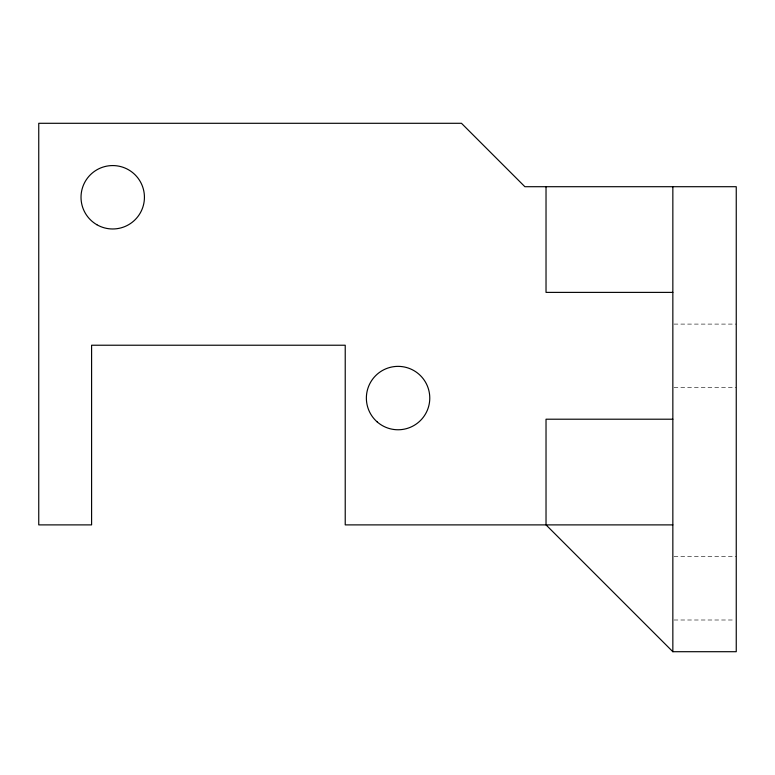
<?xml version="1.0" encoding="UTF-8"?>
<svg xmlns="http://www.w3.org/2000/svg" width="775" height="775" viewBox="0 0 775 775"><rect width="100%" height="100%" fill="white"/><g stroke="black" fill="none" stroke-linecap="round" stroke-linejoin="round"><path stroke-width="0.58" stroke-dasharray="3.88 2.91" d="M674.037 324.095L736.25 324.095M674.037 387.5L736.25 387.5M674.037 556.595L736.25 556.595M674.037 620L733.857 620"/><path stroke-width="1.16" d="M672.845 292.388L546.026 292.388L546.026 186.707M672.845 419.207L546.026 419.207L546.026 524.888L672.845 651.707L736.25 651.707L736.25 186.707L524.888 186.707L461.474 123.293L38.75 123.293L38.75 524.888L91.595 524.888L91.595 345.224L345.224 345.224L345.224 524.888L672.845 524.888M672.845 186.707L672.845 651.707M96.875 224.731A31.707 31.707 0 0 0 144.431 197.276A31.707 31.707 0 0 0 96.875 169.812A31.707 31.707 0 0 0 96.875 224.731M377.163 421.9A31.707 31.707 0 0 0 429.166 404.25A31.707 31.707 0 0 0 387.878 368.048A31.707 31.707 0 0 0 377.163 421.9"/></g></svg>
